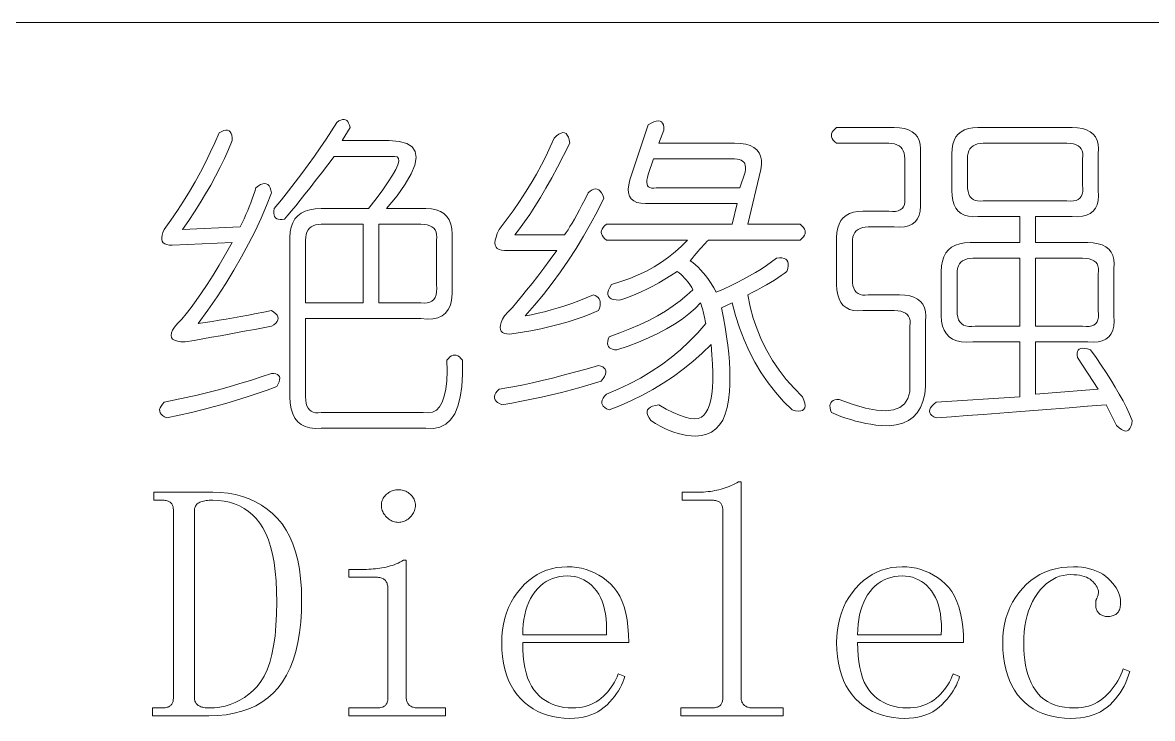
# Model space of a CAD drawing. Extents: x 1 to 297, y 1 to 210.
# Drawn here: x 175.3 to 182.7, y 46.56 to 51.12 of the extents above; entities that cross this region are included whole.
import ezdxf

# ---------------------------------------------------------------- set-up
doc = ezdxf.new("R2010")
doc.units = 0

msp = doc.modelspace()

# ---------------------------------------------------------------- linework, layer by layer
at = {"color": 7, "lineweight": 13}
msp.add_line((1.3055, 51.1191), (219.3213, 51.1191), dxfattribs=at)
for points in [[(177.3939, 50.3449), (177.7025, 50.3449), (177.7671, 50.3404), (177.817, 50.327), (177.8522, 50.3047), (177.8726, 50.2735), (177.8782, 50.2334), (177.8691, 50.1844), (177.8453, 50.1265), (177.8067, 50.0596), (177.7534, 49.9838), (177.6854, 49.8991), (177.9425, 49.8991), (177.9782, 49.8971), (178.0097, 49.8909), (178.0371, 49.8806), (178.0604, 49.8662), (178.0797, 49.8477), (178.0947, 49.8251), (178.1057, 49.7983), (178.1126, 49.7675), (178.1153, 49.7325), (178.1139, 49.6934), (178.1139, 49.3849), (178.115, 49.3396), (178.1112, 49.2998), (178.1026, 49.2655), (178.0892, 49.2367), (178.0711, 49.2134), (178.0481, 49.1956), (178.0203, 49.1833), (177.9878, 49.1764), (177.9504, 49.175), (177.9082, 49.1791), (177.1539, 49.1791), (177.1539, 48.6649), (177.155, 48.6422), (177.1581, 48.6223), (177.1632, 48.6052), (177.1704, 48.5908), (177.1796, 48.5791), (177.191, 48.5702), (177.2043, 48.5641), (177.2198, 48.5606), (177.2372, 48.5599), (177.2568, 48.562), (177.9254, 48.562), (177.9578, 48.5593), (177.9864, 48.5647), (178.0112, 48.5785), (178.0323, 48.6004), (178.0496, 48.6306), (178.0632, 48.669), (178.073, 48.7156), (178.079, 48.7705), (178.0812, 48.8335), (178.0797, 48.9049), (178.0899, 48.9172), (178.1002, 48.9268), (178.1105, 48.9337), (178.1208, 48.9378), (178.1311, 48.9391), (178.1414, 48.9378), (178.1516, 48.9337), (178.1619, 48.9268), (178.1722, 48.9172), (178.1825, 48.9049), (178.1832, 48.814), (178.1784, 48.7334), (178.1681, 48.6631), (178.1523, 48.6031), (178.1311, 48.5534), (178.1043, 48.514), (178.0721, 48.4849), (178.0344, 48.466), (177.9912, 48.4574), (177.9425, 48.4591), (177.2568, 48.4591), (177.2177, 48.4581), (177.1827, 48.4619), (177.1519, 48.4705), (177.1251, 48.4838), (177.1025, 48.502), (177.084, 48.525), (177.0696, 48.5527), (177.0593, 48.5853), (177.0531, 48.6227), (177.0511, 48.6649), (177.0511, 49.7106), (177.0531, 49.7464), (177.0593, 49.7785), (177.0696, 49.8067), (177.084, 49.8313), (177.1025, 49.852), (177.1251, 49.869), (177.1519, 49.8822), (177.1827, 49.8916), (177.2177, 49.8973), (177.2568, 49.8991), (177.5654, 49.8991), (177.6164, 49.9643), (177.66, 50.0226), (177.696, 50.074), (177.7244, 50.1186), (177.7454, 50.1563), (177.7587, 50.1871), (177.7646, 50.2111), (177.7628, 50.2283), (177.7536, 50.2386), (177.7368, 50.242), (177.3425, 50.242), (177.2991, 50.1854), (177.2582, 50.1323), (177.2196, 50.0826), (177.1834, 50.0363), (177.1496, 49.9934), (177.1183, 49.954), (177.0893, 49.918), (177.0627, 49.8854), (177.0386, 49.8563), (177.0168, 49.8306), (177.0007, 49.8282), (176.9866, 49.8278), (176.9746, 49.8295), (176.9647, 49.8333), (176.9568, 49.8391), (176.951, 49.847), (176.9472, 49.857), (176.9455, 49.869), (176.9458, 49.883), (176.9482, 49.8991), (176.9955, 49.9573), (177.0415, 50.015), (177.086, 50.0725), (177.1292, 50.1295), (177.1711, 50.1863), (177.2115, 50.2427), (177.2506, 50.2987), (177.2883, 50.3545), (177.3247, 50.4098), (177.3596, 50.4649), (177.3728, 50.4738), (177.385, 50.4799), (177.3962, 50.4834), (177.4063, 50.4841), (177.4154, 50.482), (177.4234, 50.4772), (177.4305, 50.4697), (177.4364, 50.4594), (177.4414, 50.4463), (177.4454, 50.4306)], [(180.0511, 49.3334), (180.067, 49.2558), (180.0874, 49.1805), (180.1123, 49.1077), (180.1416, 49.0372), (180.1754, 48.9691), (180.2136, 48.9035), (180.2563, 48.8402), (180.3034, 48.7794), (180.355, 48.7209), (180.4111, 48.6649), (180.4196, 48.6424), (180.4248, 48.623), (180.4265, 48.6067), (180.4248, 48.5935), (180.4196, 48.5834), (180.4111, 48.5764), (180.3991, 48.5725), (180.3836, 48.5716), (180.3648, 48.5738), (180.3425, 48.5791), (180.2861, 48.6355), (180.2335, 48.695), (180.1846, 48.7576), (180.1395, 48.8233), (180.0982, 48.892), (180.0607, 48.9638), (180.0269, 49.0387), (179.9969, 49.1167), (179.9707, 49.1978), (179.9482, 49.282), (179.8796, 49.2477), (179.8925, 49.1836), (179.9036, 49.1215), (179.9131, 49.0615), (179.9208, 49.0036), (179.9268, 48.9477), (179.9311, 48.8939), (179.9336, 48.8421), (179.9345, 48.7924), (179.9336, 48.7447), (179.9311, 48.6991), (179.9258, 48.6438), (179.9167, 48.5942), (179.9038, 48.5505), (179.8872, 48.5126), (179.8668, 48.4806), (179.8426, 48.4543), (179.8147, 48.4339), (179.783, 48.4194), (179.7475, 48.4106), (179.7082, 48.4077), (179.6806, 48.4087), (179.6527, 48.4118), (179.6244, 48.417), (179.5958, 48.4242), (179.5668, 48.4334), (179.5375, 48.4447), (179.5078, 48.4581), (179.4778, 48.4735), (179.4475, 48.491), (179.4168, 48.5106), (179.405, 48.527), (179.3969, 48.5421), (179.3926, 48.5558), (179.3921, 48.5682), (179.3954, 48.5791), (179.4024, 48.5887), (179.4132, 48.597), (179.4278, 48.6038), (179.4461, 48.6093), (179.4682, 48.6134), (179.5176, 48.5851), (179.5629, 48.562), (179.604, 48.544), (179.641, 48.5311), (179.6739, 48.5234), (179.7027, 48.5209), (179.7274, 48.5234), (179.748, 48.5311), (179.7645, 48.544), (179.7768, 48.562), (179.7895, 48.585), (179.8001, 48.6127), (179.8087, 48.6453), (179.8152, 48.6827), (179.8196, 48.7249), (179.822, 48.7718), (179.8224, 48.8236), (179.8207, 48.8802), (179.8169, 48.9415), (179.8111, 49.0077), (179.7519, 48.951), (179.6911, 48.8973), (179.6285, 48.8467), (179.5642, 48.7993), (179.4982, 48.7549), (179.4305, 48.7135), (179.3611, 48.6753), (179.2899, 48.6402), (179.2171, 48.6081), (179.1425, 48.5791), (179.1269, 48.5863), (179.1144, 48.5942), (179.105, 48.6028), (179.0986, 48.6121), (179.0954, 48.622), (179.0952, 48.6326), (179.0981, 48.6439), (179.1041, 48.6559), (179.1132, 48.6686), (179.1254, 48.682), (179.2029, 48.7144), (179.2776, 48.7499), (179.3496, 48.7885), (179.4188, 48.8301), (179.4854, 48.8749), (179.5491, 48.9227), (179.6102, 48.9736), (179.6684, 49.0276), (179.724, 49.0847), (179.7768, 49.1449), (179.7734, 49.1617), (179.7699, 49.1778), (179.7665, 49.1932), (179.7631, 49.2079), (179.7596, 49.222), (179.7562, 49.2354), (179.7528, 49.2481), (179.7494, 49.2601), (179.7459, 49.2714), (179.7425, 49.282), (179.7062, 49.245), (179.6657, 49.2093), (179.6211, 49.175), (179.5724, 49.1421), (179.5196, 49.1106), (179.4627, 49.0804), (179.4017, 49.0516), (179.3366, 49.0242), (179.2673, 48.9981), (179.1939, 48.9734), (179.178, 48.9743), (179.1644, 48.9769), (179.1533, 48.9811), (179.1446, 48.9871), (179.1382, 48.9949), (179.1343, 49.0043), (179.1327, 49.0154), (179.1336, 49.0283), (179.1368, 49.0429), (179.1425, 49.0591), (179.2128, 49.0838), (179.2796, 49.1099), (179.3431, 49.1373), (179.4031, 49.1661), (179.4596, 49.1963), (179.5128, 49.2278), (179.5625, 49.2607), (179.6088, 49.295), (179.6516, 49.3307), (179.6911, 49.3677), (179.6839, 49.3813), (179.676, 49.3945), (179.6674, 49.4073), (179.6582, 49.4198), (179.6482, 49.432), (179.6376, 49.4438), (179.6263, 49.4553), (179.6143, 49.4665), (179.6016, 49.4773), (179.5882, 49.4877), (179.5474, 49.4611), (179.5073, 49.4363), (179.4679, 49.4131), (179.4291, 49.3917), (179.3911, 49.372), (179.3537, 49.354), (179.317, 49.3377), (179.281, 49.3231), (179.2457, 49.3103), (179.2111, 49.2991), (179.189, 49.3002), (179.1706, 49.3033), (179.156, 49.3084), (179.1452, 49.3156), (179.1382, 49.3249), (179.135, 49.3362), (179.1355, 49.3495), (179.1398, 49.365), (179.1478, 49.3825), (179.1596, 49.402), (179.2202, 49.4203), (179.2783, 49.4411), (179.334, 49.4642), (179.3873, 49.4898), (179.4382, 49.5177), (179.4867, 49.5481), (179.5328, 49.5808), (179.5766, 49.6159), (179.6179, 49.6535), (179.6568, 49.6934), (179.1254, 49.6934), (179.113, 49.7037), (179.1034, 49.714), (179.0966, 49.7243), (179.0924, 49.7346), (179.0911, 49.7449), (179.0924, 49.7551), (179.0966, 49.7654), (179.1034, 49.7757), (179.113, 49.786), (179.1254, 49.7963), (179.9482, 49.7963), (179.9825, 49.9334), (179.4168, 49.9334), (179.3815, 49.9319), (179.351, 49.9341), (179.3252, 49.9401), (179.3043, 49.9499), (179.2882, 49.9634), (179.2769, 49.9807), (179.2704, 50.0018), (179.2687, 50.0267), (179.2718, 50.0553), (179.2796, 50.0877), (179.3996, 50.4477), (179.4192, 50.4597), (179.4367, 50.4683), (179.4521, 50.4734), (179.4655, 50.4751), (179.4768, 50.4734), (179.486, 50.4683), (179.4932, 50.4597), (179.4984, 50.4477), (179.5015, 50.4323), (179.5025, 50.4134), (179.4682, 50.3277), (179.9654, 50.3277), (180.0041, 50.326), (180.038, 50.3209), (180.0672, 50.3123), (180.0915, 50.3003), (180.1111, 50.2849), (180.1258, 50.266), (180.1358, 50.2437), (180.1409, 50.218), (180.1413, 50.1889), (180.1368, 50.1563), (180.0511, 49.7963), (180.3939, 49.7963), (180.4063, 49.786), (180.4159, 49.7757), (180.4227, 49.7654), (180.4268, 49.7551), (180.4282, 49.7449), (180.4268, 49.7346), (180.4227, 49.7243), (180.4159, 49.714), (180.4063, 49.7037), (180.3939, 49.6934), (179.7939, 49.6934), (179.7835, 49.6828), (179.7727, 49.6715), (179.7615, 49.6595), (179.75, 49.6468), (179.7382, 49.6334), (179.726, 49.6194), (179.7135, 49.6046), (179.7007, 49.5892), (179.6875, 49.5731), (179.6739, 49.5563), (179.6911, 49.545), (179.7082, 49.5316), (179.7254, 49.5162), (179.7425, 49.4987), (179.7596, 49.4791), (179.7768, 49.4575), (179.7939, 49.4339), (179.8111, 49.4082), (179.8282, 49.3804), (179.8454, 49.3506), (179.8925, 49.3713), (179.9379, 49.3924), (179.9816, 49.4138), (180.0237, 49.4356), (180.0639, 49.4577), (180.1025, 49.4802), (180.1394, 49.503), (180.1745, 49.5261), (180.2079, 49.5496), (180.2396, 49.5734), (180.2589, 49.5757), (180.2753, 49.5755), (180.289, 49.5729), (180.3, 49.5679), (180.3082, 49.5606), (180.3137, 49.5508), (180.3164, 49.5386), (180.3164, 49.5241), (180.3137, 49.5071), (180.3082, 49.4877), (180.2902, 49.4738), (180.2705, 49.4596), (180.2491, 49.445), (180.2259, 49.4301), (180.2011, 49.4149), (180.1745, 49.3993), (180.1462, 49.3833), (180.1162, 49.367), (180.0845, 49.3504)], [(180.6339, 50.4306), (181.0111, 50.4306), (181.0467, 50.4289), (181.0783, 50.4237), (181.1057, 50.4151), (181.129, 50.4031), (181.1482, 50.3877), (181.1633, 50.3689), (181.1743, 50.3466), (181.1811, 50.3209), (181.1839, 50.2917), (181.1825, 50.2591), (181.1825, 49.9506), (181.1839, 49.9149), (181.1811, 49.8834), (181.1743, 49.8559), (181.1633, 49.8326), (181.1482, 49.8134), (181.129, 49.7983), (181.1057, 49.7874), (181.0783, 49.7805), (181.0467, 49.7778), (181.0111, 49.7791), (180.8396, 49.7791), (180.8201, 49.7781), (180.8026, 49.775), (180.7872, 49.7699), (180.7738, 49.7627), (180.7625, 49.7534), (180.7533, 49.7421), (180.746, 49.7287), (180.7409, 49.7133), (180.7378, 49.6958), (180.7368, 49.6763), (180.7368, 49.4363), (180.7378, 49.4137), (180.7409, 49.3938), (180.746, 49.3766), (180.7533, 49.3622), (180.7625, 49.3506), (180.7738, 49.3417), (180.7872, 49.3355), (180.8026, 49.3321), (180.8201, 49.3314), (180.8396, 49.3334), (181.0454, 49.3334), (181.081, 49.3317), (181.1126, 49.3266), (181.14, 49.318), (181.1633, 49.306), (181.1825, 49.2906), (181.1976, 49.2717), (181.2086, 49.2494), (181.2154, 49.2237), (181.2182, 49.1946), (181.2168, 49.162), (181.2168, 48.7334), (181.2108, 48.6815), (181.1996, 48.6354), (181.1834, 48.5951), (181.1619, 48.5606), (181.1354, 48.532), (181.1036, 48.5092), (181.0668, 48.4922), (181.0248, 48.4811), (180.9776, 48.4758), (180.9254, 48.4763), (180.8913, 48.4802), (180.8575, 48.4852), (180.8241, 48.4912), (180.791, 48.4982), (180.7582, 48.5063), (180.7258, 48.5154), (180.6938, 48.5255), (180.662, 48.5366), (180.6307, 48.5488), (180.5996, 48.562), (180.594, 48.5783), (180.5907, 48.5929), (180.5899, 48.6057), (180.5914, 48.6169), (180.5954, 48.6263), (180.6017, 48.634), (180.6104, 48.64), (180.6216, 48.6443), (180.6351, 48.6469), (180.6511, 48.6477), (180.7421, 48.6148), (180.8232, 48.5915), (180.8943, 48.5778), (180.9555, 48.5737), (181.0068, 48.5791), (181.0481, 48.5942), (181.0795, 48.6189), (181.1009, 48.6532), (181.1124, 48.6971), (181.1139, 48.7506), (181.1139, 49.1277), (181.116, 49.1473), (181.1153, 49.1647), (181.1119, 49.1802), (181.1057, 49.1935), (181.0968, 49.2049), (181.0851, 49.2141), (181.0707, 49.2213), (181.0536, 49.2265), (181.0337, 49.2295), (181.0111, 49.2306), (180.8054, 49.2306), (180.7728, 49.2292), (180.7436, 49.2319), (180.7179, 49.2388), (180.6956, 49.2498), (180.6768, 49.2649), (180.6614, 49.2841), (180.6494, 49.3074), (180.6408, 49.3348), (180.6357, 49.3663), (180.6339, 49.402), (180.6339, 49.7106), (180.6357, 49.7431), (180.6408, 49.7723), (180.6494, 49.798), (180.6614, 49.8203), (180.6768, 49.8391), (180.6956, 49.8546), (180.7179, 49.8666), (180.7436, 49.8751), (180.7728, 49.8803), (180.8054, 49.882), (180.9768, 49.882), (180.9994, 49.8799), (181.0193, 49.8806), (181.0364, 49.8841), (181.0508, 49.8902), (181.0625, 49.8991), (181.0714, 49.9108), (181.0776, 49.9252), (181.081, 49.9423), (181.0817, 49.9622), (181.0797, 49.9849), (181.0797, 50.2249), (181.0786, 50.2444), (181.0755, 50.2619), (181.0704, 50.2773), (181.0632, 50.2907), (181.0539, 50.302), (181.0426, 50.3113), (181.0292, 50.3185), (181.0138, 50.3236), (180.9963, 50.3267), (180.9768, 50.3277), (180.6339, 50.3277), (180.6216, 50.338), (180.612, 50.3483), (180.6051, 50.3586), (180.601, 50.3689), (180.5996, 50.3791), (180.601, 50.3894), (180.6051, 50.3997), (180.612, 50.41), (180.6216, 50.4203)], [(181.5596, 50.4306), (182.1768, 50.4306), (182.2124, 50.4289), (182.244, 50.4237), (182.2714, 50.4151), (182.2947, 50.4031), (182.3139, 50.3877), (182.329, 50.3689), (182.34, 50.3466), (182.3468, 50.3209), (182.3496, 50.2917), (182.3482, 50.2591), (182.3482, 50.0191), (182.3496, 49.9835), (182.3468, 49.9519), (182.34, 49.9245), (182.329, 49.9012), (182.3139, 49.882), (182.2947, 49.8669), (182.2714, 49.8559), (182.244, 49.8491), (182.2124, 49.8463), (182.1768, 49.8477), (181.9368, 49.8477), (181.9368, 49.6763), (182.2796, 49.6763), (182.3153, 49.6746), (182.3468, 49.6694), (182.3743, 49.6609), (182.3976, 49.6489), (182.4168, 49.6334), (182.4319, 49.6146), (182.4428, 49.5923), (182.4497, 49.5666), (182.4524, 49.5374), (182.4511, 49.5049), (182.4511, 49.1963), (182.4524, 49.1606), (182.4497, 49.1291), (182.4428, 49.1017), (182.4319, 49.0783), (182.4168, 49.0591), (182.3976, 49.0441), (182.3743, 49.0331), (182.3468, 49.0262), (182.3153, 49.0235), (182.2796, 49.0249), (181.9368, 49.0249), (181.9368, 48.682), (182.3482, 48.7163), (182.2111, 48.922), (182.2088, 48.9379), (182.209, 48.9515), (182.2116, 48.9626), (182.2166, 48.9714), (182.2239, 48.9777), (182.2337, 48.9817), (182.2459, 48.9832), (182.2604, 48.9823), (182.2774, 48.9791), (182.2968, 48.9734), (182.3335, 48.9225), (182.3681, 48.8726), (182.4007, 48.8238), (182.4312, 48.7759), (182.4596, 48.7291), (182.486, 48.6834), (182.5104, 48.6386), (182.5327, 48.5949), (182.5529, 48.5522), (182.5711, 48.5106), (182.567, 48.4886), (182.5615, 48.4708), (182.5546, 48.4571), (182.5464, 48.4475), (182.5368, 48.442), (182.5258, 48.4406), (182.5135, 48.4434), (182.4998, 48.4502), (182.4847, 48.4612), (182.4682, 48.4763), (182.3996, 48.6134), (182.2774, 48.6033), (182.1576, 48.5935), (182.0402, 48.5841), (181.9251, 48.575), (181.8125, 48.5663), (181.7023, 48.5579), (181.5944, 48.5498), (181.489, 48.5421), (181.386, 48.5347), (181.2854, 48.5277), (181.2699, 48.5349), (181.2579, 48.5428), (181.2494, 48.5514), (181.2442, 48.5606), (181.2425, 48.5706), (181.2442, 48.5812), (181.2494, 48.5925), (181.2579, 48.6045), (181.2699, 48.6172), (181.2854, 48.6306), (181.8339, 48.6649), (181.8339, 49.0249), (181.5254, 49.0249), (181.4863, 49.0235), (181.4513, 49.0262), (181.4204, 49.0331), (181.3937, 49.0441), (181.3711, 49.0591), (181.3526, 49.0783), (181.3382, 49.1017), (181.3279, 49.1291), (181.3217, 49.1606), (181.3196, 49.1963), (181.3196, 49.4877), (181.3215, 49.5235), (181.3272, 49.5556), (181.3366, 49.5839), (181.3498, 49.6084), (181.3668, 49.6291), (181.3875, 49.6461), (181.412, 49.6593), (181.4403, 49.6687), (181.4724, 49.6744), (181.5082, 49.6763), (181.8339, 49.6763), (181.8339, 49.8477), (181.5596, 49.8477), (181.5271, 49.8463), (181.4979, 49.8491), (181.4722, 49.8559), (181.4499, 49.8669), (181.4311, 49.882), (181.4156, 49.9012), (181.4036, 49.9245), (181.3951, 49.9519), (181.3899, 49.9835), (181.3882, 50.0191), (181.3882, 50.2591), (181.3899, 50.2917), (181.3951, 50.3209), (181.4036, 50.3466), (181.4156, 50.3689), (181.4311, 50.3877), (181.4499, 50.4031), (181.4722, 50.4151), (181.4979, 50.4237), (181.5271, 50.4289)], [(176.5882, 50.3963), (176.6045, 50.405), (176.6191, 50.4107), (176.6319, 50.4133), (176.6431, 50.4127), (176.6525, 50.4091), (176.6602, 50.4025), (176.6662, 50.3927), (176.6705, 50.3798), (176.6731, 50.3639), (176.6739, 50.3449), (176.6491, 50.2866), (176.6225, 50.2283), (176.5942, 50.17), (176.5642, 50.1117), (176.5325, 50.0534), (176.4991, 49.9951), (176.4639, 49.9369), (176.4271, 49.8786), (176.3885, 49.8203), (176.3482, 49.762), (176.7254, 49.7791), (176.7387, 49.8064), (176.7514, 49.8333), (176.7634, 49.8599), (176.7747, 49.8861), (176.7854, 49.912), (176.7953, 49.9375), (176.8046, 49.9627), (176.8131, 49.9876), (176.821, 50.0121), (176.8282, 50.0363), (176.8447, 50.0483), (176.8598, 50.0569), (176.8735, 50.062), (176.8858, 50.0637), (176.8968, 50.062), (176.9064, 50.0569), (176.9146, 50.0483), (176.9215, 50.0363), (176.927, 50.0209), (176.9311, 50.002), (176.8985, 49.9194), (176.8625, 49.8361), (176.8231, 49.7521), (176.7802, 49.6674), (176.7339, 49.582), (176.6842, 49.4959), (176.6311, 49.4092), (176.5745, 49.3218), (176.5145, 49.2337), (176.4511, 49.1449), (176.496, 49.1519), (176.5416, 49.1593), (176.5879, 49.167), (176.6348, 49.175), (176.6825, 49.1834), (176.7309, 49.1922), (176.7799, 49.2013), (176.8296, 49.2107), (176.88, 49.2205), (176.9311, 49.2306), (176.9465, 49.2203), (176.9585, 49.21), (176.9671, 49.1997), (176.9722, 49.1894), (176.9739, 49.1791), (176.9722, 49.1689), (176.9671, 49.1586), (176.9585, 49.1483), (176.9465, 49.138), (176.9311, 49.1277), (176.876, 49.1174), (176.8207, 49.1071), (176.765, 49.0969), (176.7089, 49.0866), (176.6525, 49.0763), (176.5958, 49.066), (176.5387, 49.0557), (176.4812, 49.0454), (176.4235, 49.0351), (176.3654, 49.0249), (176.3371, 49.0261), (176.3139, 49.0297), (176.2959, 49.0357), (176.2831, 49.0441), (176.2754, 49.0549), (176.2728, 49.0681), (176.2754, 49.0837), (176.2831, 49.1017), (176.2959, 49.1221), (176.3139, 49.1449), (176.3422, 49.1749), (176.3722, 49.21), (176.4039, 49.2503), (176.4374, 49.2957), (176.4725, 49.3463), (176.5094, 49.402), (176.5479, 49.4629), (176.5882, 49.5289), (176.6302, 49.6), (176.6739, 49.6763), (176.2796, 49.6591), (176.2606, 49.6602), (176.2447, 49.6633), (176.2318, 49.6684), (176.222, 49.6756), (176.2154, 49.6849), (176.2118, 49.6962), (176.2112, 49.7095), (176.2138, 49.725), (176.2195, 49.7425), (176.2282, 49.762), (176.2719, 49.8239), (176.3139, 49.8861), (176.3542, 49.9487), (176.3928, 50.0116), (176.4296, 50.0749), (176.4648, 50.1385), (176.4982, 50.2024), (176.5299, 50.2667), (176.5599, 50.3313)], [(178.7825, 50.362), (178.799, 50.3771), (178.814, 50.3881), (178.8278, 50.3949), (178.8401, 50.3977), (178.8511, 50.3963), (178.8607, 50.3908), (178.8689, 50.3812), (178.8758, 50.3675), (178.8812, 50.3497), (178.8854, 50.3277), (178.8447, 50.2477), (178.8051, 50.1721), (178.7666, 50.1009), (178.729, 50.0342), (178.6925, 49.972), (178.657, 49.9142), (178.6226, 49.8609), (178.5891, 49.8121), (178.5567, 49.7677), (178.5254, 49.7277), (178.8511, 49.7277), (178.8619, 49.7428), (178.8737, 49.7606), (178.8866, 49.7812), (178.9004, 49.8045), (178.9154, 49.8306), (178.9313, 49.8594), (178.9483, 49.8909), (178.9663, 49.9252), (178.9853, 49.9622), (179.0054, 50.002), (179.0187, 50.014), (179.0314, 50.0226), (179.0434, 50.0277), (179.0547, 50.0294), (179.0654, 50.0277), (179.0753, 50.0226), (179.0846, 50.014), (179.0931, 50.002), (179.101, 49.9866), (179.1082, 49.9677), (179.066, 49.8829), (179.0218, 49.7997), (178.9755, 49.7183), (178.9272, 49.6386), (178.8768, 49.5606), (178.8243, 49.4843), (178.7698, 49.4097), (178.7132, 49.3369), (178.6546, 49.2657), (178.5939, 49.1963), (178.6354, 49.2038), (178.6776, 49.2127), (178.7204, 49.223), (178.764, 49.2347), (178.8082, 49.2477), (178.8531, 49.2621), (178.8987, 49.2779), (178.945, 49.295), (178.992, 49.3135), (179.0396, 49.3334), (179.0523, 49.3293), (179.063, 49.3238), (179.0715, 49.317), (179.078, 49.3087), (179.0825, 49.2991), (179.0849, 49.2882), (179.0853, 49.2758), (179.0835, 49.2621), (179.0798, 49.247), (179.0739, 49.2306), (179.028, 49.2105), (178.9793, 49.1915), (178.9279, 49.1735), (178.8737, 49.1565), (178.8168, 49.1406), (178.7571, 49.1257), (178.6947, 49.1118), (178.6296, 49.0989), (178.5617, 49.0871), (178.4911, 49.0763), (178.4722, 49.0775), (178.4568, 49.0811), (178.4448, 49.0871), (178.4362, 49.0955), (178.4311, 49.1063), (178.4294, 49.1195), (178.4311, 49.1351), (178.4362, 49.1531), (178.4448, 49.1735), (178.4568, 49.1963), (178.4818, 49.2222), (178.5089, 49.2518), (178.538, 49.2853), (178.5692, 49.3225), (178.6025, 49.3634), (178.6378, 49.4082), (178.6752, 49.4567), (178.7146, 49.509), (178.7561, 49.565), (178.7996, 49.6249), (178.4568, 49.6249), (178.4379, 49.6262), (178.4225, 49.6303), (178.4105, 49.6372), (178.4019, 49.6468), (178.3968, 49.6591), (178.3951, 49.6742), (178.3968, 49.6921), (178.4019, 49.7126), (178.4105, 49.7359), (178.4225, 49.762), (178.4693, 49.8235), (178.5137, 49.8847), (178.5557, 49.9456), (178.5953, 50.0061), (178.6325, 50.0663), (178.6673, 50.1261), (178.6997, 50.1856), (178.7297, 50.2447), (178.7573, 50.3035)], [(182.1425, 50.3277), (181.5939, 50.3277), (181.5744, 50.3267), (181.5569, 50.3236), (181.5415, 50.3185), (181.5281, 50.3113), (181.5168, 50.302), (181.5075, 50.2907), (181.5003, 50.2773), (181.4952, 50.2619), (181.4921, 50.2444), (181.4911, 50.2249), (181.4911, 50.0534), (181.4921, 50.0308), (181.4952, 50.0109), (181.5003, 49.9938), (181.5075, 49.9794), (181.5168, 49.9677), (181.5281, 49.9588), (181.5415, 49.9526), (181.5569, 49.9492), (181.5744, 49.9485), (181.5939, 49.9506), (182.1425, 49.9506), (182.1651, 49.9485), (182.185, 49.9492), (182.2022, 49.9526), (182.2166, 49.9588), (182.2282, 49.9677), (182.2371, 49.9794), (182.2433, 49.9938), (182.2467, 50.0109), (182.2474, 50.0308), (182.2454, 50.0534), (182.2454, 50.2249), (182.2474, 50.2444), (182.2467, 50.2619), (182.2433, 50.2773), (182.2371, 50.2907), (182.2282, 50.302), (182.2166, 50.3113), (182.2022, 50.3185), (182.185, 50.3236), (182.1651, 50.3267)], [(179.9654, 50.2249), (179.4339, 50.2249), (179.3996, 50.122), (179.394, 50.1026), (179.3907, 50.0857), (179.3899, 50.0711), (179.3914, 50.0589), (179.3954, 50.0491), (179.4017, 50.0418), (179.4104, 50.0368), (179.4216, 50.0342), (179.4351, 50.0341), (179.4511, 50.0363), (179.9996, 50.0363), (180.0339, 50.1391), (180.0363, 50.1554), (180.0367, 50.17), (180.035, 50.1829), (180.0312, 50.194), (180.0254, 50.2034), (180.0175, 50.2111), (180.0075, 50.2171), (179.9955, 50.2214), (179.9815, 50.224)], [(177.5311, 49.7963), (177.2568, 49.7963), (177.2372, 49.7953), (177.2198, 49.7922), (177.2043, 49.787), (177.191, 49.7798), (177.1796, 49.7706), (177.1704, 49.7593), (177.1632, 49.7459), (177.1581, 49.7305), (177.155, 49.713), (177.1539, 49.6934), (177.1539, 49.282), (177.5311, 49.282)], [(177.9082, 49.7963), (177.6339, 49.7963), (177.6339, 49.282), (177.9082, 49.282), (177.9308, 49.2801), (177.9507, 49.2813), (177.9679, 49.2856), (177.9823, 49.293), (177.9939, 49.3034), (178.0028, 49.317), (178.009, 49.3336), (178.0125, 49.3533), (178.0131, 49.3761), (178.0111, 49.402), (178.0111, 49.6934), (178.0131, 49.713), (178.0125, 49.7305), (178.009, 49.7459), (178.0028, 49.7593), (177.9939, 49.7706), (177.9823, 49.7798), (177.9679, 49.787), (177.9507, 49.7922), (177.9308, 49.7953)], [(181.8339, 49.5734), (181.5254, 49.5734), (181.5058, 49.5724), (181.4883, 49.5693), (181.4729, 49.5642), (181.4595, 49.557), (181.4482, 49.5477), (181.439, 49.5364), (181.4318, 49.523), (181.4266, 49.5076), (181.4235, 49.4901), (181.4225, 49.4706), (181.4225, 49.2306), (181.4237, 49.2079), (181.4273, 49.1881), (181.4333, 49.1709), (181.4417, 49.1565), (181.4525, 49.1449), (181.4657, 49.1359), (181.4813, 49.1298), (181.4993, 49.1263), (181.5197, 49.1257), (181.5425, 49.1277), (181.8339, 49.1277)], [(182.2454, 49.5734), (181.9368, 49.5734), (181.9368, 49.1277), (182.2454, 49.1277), (182.268, 49.1257), (182.2879, 49.1263), (182.305, 49.1298), (182.3194, 49.1359), (182.3311, 49.1449), (182.34, 49.1565), (182.3462, 49.1709), (182.3496, 49.1881), (182.3503, 49.2079), (182.3482, 49.2306), (182.3482, 49.4706), (182.3503, 49.4901), (182.3496, 49.5076), (182.3462, 49.523), (182.34, 49.5364), (182.3311, 49.5477), (182.3194, 49.557), (182.305, 49.5642), (182.2879, 49.5693), (182.268, 49.5724)], [(179.0739, 48.8706), (179.0895, 48.8665), (179.1021, 48.861), (179.1115, 48.8541), (179.1178, 48.8459), (179.1211, 48.8363), (179.1212, 48.8253), (179.1183, 48.813), (179.1123, 48.7993), (179.1032, 48.7842), (179.0911, 48.7677), (179.0259, 48.7477), (178.9608, 48.7286), (178.8956, 48.7106), (178.8305, 48.6937), (178.7654, 48.6777), (178.7002, 48.6628), (178.6351, 48.6489), (178.5699, 48.6361), (178.5048, 48.6242), (178.4396, 48.6134), (178.424, 48.6206), (178.4115, 48.6285), (178.4021, 48.6371), (178.3958, 48.6463), (178.3925, 48.6563), (178.3923, 48.6669), (178.3952, 48.6782), (178.4012, 48.6902), (178.4103, 48.7029), (178.4225, 48.7163), (178.4722, 48.724), (178.5254, 48.7334), (178.5819, 48.7446), (178.6419, 48.7574), (178.7054, 48.772), (178.7722, 48.7883), (178.8425, 48.8063), (178.9162, 48.826), (178.9934, 48.8474)], [(176.9311, 48.8191), (176.9468, 48.8183), (176.9599, 48.8157), (176.9702, 48.8114), (176.9777, 48.8054), (176.9825, 48.7977), (176.9846, 48.7883), (176.9839, 48.7771), (176.9804, 48.7643), (176.9743, 48.7497), (176.9654, 48.7334), (176.9026, 48.7098), (176.8378, 48.6868), (176.771, 48.6645), (176.702, 48.6429), (176.6311, 48.622), (176.558, 48.6018), (176.483, 48.5822), (176.4058, 48.5634), (176.3266, 48.5452), (176.2454, 48.5277), (176.2298, 48.5349), (176.2172, 48.5428), (176.2078, 48.5514), (176.2015, 48.5606), (176.1982, 48.5706), (176.198, 48.5812), (176.201, 48.5925), (176.207, 48.6045), (176.216, 48.6172), (176.2282, 48.6306), (176.3, 48.6448), (176.3715, 48.6601), (176.4427, 48.6763), (176.5135, 48.6937), (176.5839, 48.712), (176.654, 48.7314), (176.7238, 48.7518), (176.7932, 48.7732), (176.8623, 48.7957)], [(177.7625, 48.0563), (177.771, 48.056), (177.7793, 48.0551), (177.7874, 48.0536), (177.7954, 48.0515), (177.8032, 48.0488), (177.8108, 48.0455), (177.8183, 48.0416), (177.8256, 48.0371), (177.8327, 48.032), (177.8396, 48.0263), (177.8462, 48.0202), (177.852, 48.0138), (177.8571, 48.0071), (177.8616, 48.0002), (177.8654, 47.9931), (177.8684, 47.9857), (177.8708, 47.978), (177.8726, 47.9701), (177.8736, 47.9619), (177.8739, 47.9534), (177.8736, 47.9449), (177.8726, 47.9366), (177.8708, 47.9285), (177.8684, 47.9205), (177.8654, 47.9127), (177.8616, 47.9051), (177.8571, 47.8976), (177.852, 47.8903), (177.8462, 47.8832), (177.8396, 47.8763), (177.8327, 47.8698), (177.8256, 47.8639), (177.8183, 47.8588), (177.8108, 47.8543), (177.8032, 47.8506), (177.7954, 47.8475), (177.7874, 47.8451), (177.7793, 47.8434), (177.771, 47.8423), (177.7625, 47.842), (177.754, 47.8423), (177.7457, 47.8434), (177.7376, 47.8451), (177.7296, 47.8475), (177.7218, 47.8506), (177.7142, 47.8543), (177.7067, 47.8588), (177.6994, 47.8639), (177.6923, 47.8698), (177.6854, 47.8763), (177.6788, 47.8832), (177.673, 47.8903), (177.6679, 47.8976), (177.6634, 47.9051), (177.6596, 47.9127), (177.6566, 47.9205), (177.6542, 47.9285), (177.6525, 47.9366), (177.6514, 47.9449), (177.6511, 47.9534), (177.6514, 47.9619), (177.6525, 47.9701), (177.6542, 47.978), (177.6566, 47.9857), (177.6596, 47.9931), (177.6634, 48.0002), (177.6679, 48.0071), (177.673, 48.0138), (177.6788, 48.0202), (177.6854, 48.0263), (177.6923, 48.032), (177.6994, 48.0371), (177.7067, 48.0416), (177.7142, 48.0455), (177.7218, 48.0488), (177.7296, 48.0515), (177.7376, 48.0536), (177.7457, 48.0551), (177.754, 48.056)], [(179.7168, 48.0391), (179.7321, 48.0393), (179.7473, 48.0398), (179.7623, 48.0407), (179.7771, 48.0419), (179.7918, 48.0434), (179.8063, 48.0453), (179.8206, 48.0475), (179.8347, 48.0501), (179.8487, 48.053), (179.8625, 48.0563), (179.8761, 48.0599), (179.8896, 48.0638), (179.9029, 48.0681), (179.916, 48.0727), (179.9289, 48.0777), (179.9417, 48.083), (179.9543, 48.0887), (179.9667, 48.0947), (179.979, 48.101), (179.9911, 48.1077), (180.0082, 48.1077), (180.0082, 46.6934), (180.0084, 46.6867), (180.0091, 46.6804), (180.0101, 46.6744), (180.0116, 46.6687), (180.0136, 46.6634), (180.0159, 46.6585), (180.0187, 46.6538), (180.0219, 46.6495), (180.0256, 46.6456), (180.0296, 46.642), (180.0341, 46.6387), (180.0387, 46.6358), (180.0437, 46.6333), (180.0488, 46.631), (180.0543, 46.6291), (180.06, 46.6276), (180.0659, 46.6264), (180.0722, 46.6255), (180.0786, 46.625), (180.0854, 46.6249), (180.2825, 46.6249), (180.2825, 46.5734), (179.6139, 46.5734), (179.6139, 46.6249), (179.8111, 46.6249), (179.8194, 46.625), (179.8272, 46.6255), (179.8345, 46.6264), (179.8412, 46.6276), (179.8475, 46.6291), (179.8532, 46.631), (179.8585, 46.6333), (179.8632, 46.6358), (179.8674, 46.6387), (179.8711, 46.642), (179.8743, 46.6456), (179.8772, 46.6495), (179.8798, 46.6538), (179.882, 46.6585), (179.8839, 46.6634), (179.8855, 46.6687), (179.8867, 46.6744), (179.8875, 46.6804), (179.888, 46.6867), (179.8882, 46.6934), (179.8882, 47.9191), (179.888, 47.9258), (179.8875, 47.9322), (179.8867, 47.9382), (179.8855, 47.9438), (179.8839, 47.9491), (179.882, 47.9541), (179.8798, 47.9587), (179.8772, 47.963), (179.8743, 47.967), (179.8711, 47.9706), (179.8674, 47.9738), (179.8632, 47.9767), (179.8585, 47.9793), (179.8532, 47.9815), (179.8475, 47.9834), (179.8412, 47.985), (179.8345, 47.9862), (179.8272, 47.987), (179.8194, 47.9875), (179.8111, 47.9877), (179.6225, 47.9877), (179.6225, 48.0391)], [(176.2882, 47.9191), (176.288, 47.9258), (176.2875, 47.9322), (176.2867, 47.9382), (176.2855, 47.9438), (176.2839, 47.9491), (176.282, 47.9541), (176.2798, 47.9587), (176.2772, 47.963), (176.2743, 47.967), (176.2711, 47.9706), (176.2674, 47.9738), (176.2632, 47.9767), (176.2585, 47.9793), (176.2533, 47.9815), (176.2475, 47.9834), (176.2412, 47.985), (176.2345, 47.9862), (176.2272, 47.987), (176.2194, 47.9875), (176.2111, 47.9877), (176.1596, 47.9877), (176.1596, 48.0391), (176.5454, 48.0391), (176.5974, 48.0374), (176.6474, 48.0323), (176.6951, 48.0237), (176.7408, 48.0117), (176.7843, 47.9963), (176.8256, 47.9774), (176.8649, 47.9551), (176.9019, 47.9294), (176.9369, 47.9003), (176.9697, 47.8677), (176.9998, 47.8315), (177.0267, 47.7916), (177.0505, 47.7479), (177.0711, 47.7004), (177.0886, 47.6491), (177.1028, 47.5941), (177.1139, 47.5353), (177.1219, 47.4727), (177.1266, 47.4064), (177.1282, 47.3363), (177.1267, 47.2595), (177.122, 47.187), (177.1143, 47.1186), (177.1035, 47.0545), (177.0896, 46.9945), (177.0727, 46.9387), (177.0526, 46.8872), (177.0295, 46.8398), (177.0033, 46.7967), (176.9739, 46.7577), (176.9416, 46.7227), (176.9064, 46.6914), (176.8682, 46.6637), (176.8272, 46.6398), (176.7832, 46.6195), (176.7363, 46.6029), (176.6865, 46.59), (176.6338, 46.5808), (176.5782, 46.5753), (176.5196, 46.5734), (176.1511, 46.5734), (176.1511, 46.6249), (176.2111, 46.6249), (176.2194, 46.625), (176.2272, 46.6255), (176.2345, 46.6264), (176.2412, 46.6276), (176.2475, 46.6291), (176.2533, 46.631), (176.2585, 46.6333), (176.2632, 46.6358), (176.2674, 46.6387), (176.2711, 46.642), (176.2743, 46.6456), (176.2772, 46.6495), (176.2798, 46.6538), (176.282, 46.6585), (176.2839, 46.6634), (176.2855, 46.6687), (176.2867, 46.6744), (176.2875, 46.6804), (176.288, 46.6867), (176.2882, 46.6934)], [(176.9654, 47.3191), (176.9642, 47.3907), (176.9609, 47.4578), (176.9553, 47.5206), (176.9475, 47.579), (176.9375, 47.6331), (176.9252, 47.6827), (176.9108, 47.728), (176.894, 47.769), (176.8751, 47.8055), (176.8539, 47.8377), (176.8308, 47.8662), (176.8059, 47.8917), (176.7794, 47.9142), (176.7511, 47.9337), (176.7211, 47.9502), (176.6894, 47.9637), (176.6559, 47.9742), (176.6208, 47.9817), (176.5839, 47.9862), (176.5454, 47.9877), (176.5337, 47.9875), (176.5226, 47.987), (176.5121, 47.9862), (176.5022, 47.985), (176.4929, 47.9834), (176.4842, 47.9815), (176.4761, 47.9793), (176.4686, 47.9767), (176.4617, 47.9738), (176.4554, 47.9706), (176.4497, 47.967), (176.4446, 47.963), (176.4401, 47.9587), (176.4362, 47.9541), (176.4329, 47.9491), (176.4302, 47.9438), (176.4281, 47.9382), (176.4266, 47.9322), (176.4257, 47.9258), (176.4254, 47.9191), (176.4254, 46.6934), (176.4256, 46.6867), (176.4264, 46.6804), (176.4277, 46.6744), (176.4295, 46.6687), (176.4318, 46.6634), (176.4346, 46.6585), (176.438, 46.6538), (176.4418, 46.6495), (176.4462, 46.6456), (176.4511, 46.642), (176.4564, 46.6387), (176.4621, 46.6358), (176.468, 46.6333), (176.4744, 46.631), (176.4811, 46.6291), (176.4881, 46.6276), (176.4955, 46.6264), (176.5032, 46.6255), (176.5112, 46.625), (176.5196, 46.6249), (176.5568, 46.6263), (176.5927, 46.6305), (176.6274, 46.6376), (176.6609, 46.6475), (176.6932, 46.6602), (176.7243, 46.6758), (176.7542, 46.6942), (176.783, 46.7154), (176.8105, 46.7394), (176.8368, 46.7663), (176.8612, 46.7973), (176.8831, 46.8337), (176.9024, 46.8754), (176.9191, 46.9226), (176.9332, 46.9752), (176.9448, 47.0332), (176.9538, 47.0966), (176.9602, 47.1654), (176.9641, 47.2396)], [(177.6939, 47.4049), (177.6938, 47.4116), (177.6932, 47.4181), (177.6924, 47.4243), (177.6912, 47.4302), (177.6896, 47.4359), (177.6878, 47.4414), (177.6855, 47.4466), (177.683, 47.4515), (177.68, 47.4562), (177.6768, 47.4606), (177.6731, 47.4646), (177.6689, 47.4683), (177.6642, 47.4715), (177.659, 47.4743), (177.6532, 47.4766), (177.647, 47.4786), (177.6402, 47.4801), (177.6329, 47.4811), (177.6251, 47.4818), (177.6168, 47.482), (177.4368, 47.482), (177.4368, 47.5334), (177.5225, 47.5334), (177.5378, 47.5336), (177.553, 47.5339), (177.568, 47.5346), (177.5828, 47.5355), (177.5975, 47.5366), (177.612, 47.5381), (177.6263, 47.5397), (177.6404, 47.5417), (177.6544, 47.5438), (177.6682, 47.5463), (177.6818, 47.5491), (177.6953, 47.5523), (177.7086, 47.5559), (177.7217, 47.56), (177.7346, 47.5645), (177.7474, 47.5694), (177.76, 47.5748), (177.7724, 47.5806), (177.7847, 47.5868), (177.7968, 47.5934), (177.8139, 47.5934), (177.8139, 46.6934), (177.8141, 46.6867), (177.8148, 46.6804), (177.8159, 46.6744), (177.8174, 46.6687), (177.8193, 46.6634), (177.8216, 46.6585), (177.8244, 46.6538), (177.8276, 46.6495), (177.8313, 46.6456), (177.8354, 46.642), (177.8398, 46.6387), (177.8444, 46.6358), (177.8494, 46.6333), (177.8546, 46.631), (177.86, 46.6291), (177.8657, 46.6276), (177.8717, 46.6264), (177.8779, 46.6255), (177.8843, 46.625), (177.8911, 46.6249), (178.0711, 46.6249), (178.0711, 46.5734), (177.4368, 46.5734), (177.4368, 46.6249), (177.6168, 46.6249), (177.6251, 46.625), (177.6329, 46.6255), (177.6402, 46.6264), (177.647, 46.6276), (177.6532, 46.6291), (177.659, 46.631), (177.6642, 46.6333), (177.6689, 46.6358), (177.6731, 46.6387), (177.6768, 46.642), (177.68, 46.6456), (177.683, 46.6495), (177.6855, 46.6538), (177.6878, 46.6585), (177.6896, 46.6634), (177.6912, 46.6687), (177.6924, 46.6744), (177.6932, 46.6804), (177.6938, 46.6867), (177.6939, 46.6934)], [(178.5768, 47.0534), (178.5777, 47.0085), (178.5804, 46.9662), (178.5849, 46.9265), (178.5912, 46.8895), (178.5993, 46.8552), (178.6092, 46.8235), (178.6209, 46.7945), (178.6344, 46.7682), (178.6497, 46.7445), (178.6668, 46.7234), (178.6853, 46.7047), (178.705, 46.6879), (178.7258, 46.6732), (178.7477, 46.6603), (178.7707, 46.6495), (178.7948, 46.6406), (178.8201, 46.6337), (178.8465, 46.6288), (178.8739, 46.6258), (178.9025, 46.6249), (178.9244, 46.6255), (178.9457, 46.6274), (178.9663, 46.6306), (178.9862, 46.6351), (179.0054, 46.6409), (179.0239, 46.648), (179.0417, 46.6564), (179.0588, 46.666), (179.0753, 46.6769), (179.0911, 46.6891), (179.1061, 46.7023), (179.1202, 46.7161), (179.1335, 46.7304), (179.1459, 46.7454), (179.1575, 46.7609), (179.1682, 46.7771), (179.1781, 46.7938), (179.1871, 46.8112), (179.1952, 46.8292), (179.2025, 46.8477), (179.2454, 46.8306), (179.2396, 46.8118), (179.2325, 46.793), (179.2241, 46.7744), (179.2145, 46.7558), (179.2036, 46.7374), (179.1914, 46.719), (179.1779, 46.7007), (179.1631, 46.6825), (179.147, 46.6643), (179.1296, 46.6463), (179.111, 46.6292), (179.0911, 46.6139), (179.0699, 46.6004), (179.0474, 46.5887), (179.0236, 46.5788), (178.9985, 46.5707), (178.9721, 46.5644), (178.9445, 46.5599), (178.9156, 46.5572), (178.8854, 46.5563), (178.8467, 46.5576), (178.8094, 46.5614), (178.7736, 46.5679), (178.7393, 46.5769), (178.7064, 46.5884), (178.675, 46.6026), (178.6451, 46.6193), (178.6166, 46.6386), (178.5895, 46.6604), (178.5639, 46.6849), (178.5403, 46.7117), (178.5192, 46.7407), (178.5005, 46.772), (178.4844, 46.8055), (178.4707, 46.8413), (178.4595, 46.8793), (178.4508, 46.9195), (178.4446, 46.9619), (178.4409, 47.0065), (178.4396, 47.0534), (178.4409, 47.0956), (178.4446, 47.1362), (178.4508, 47.1754), (178.4595, 47.2132), (178.4707, 47.2495), (178.4844, 47.2843), (178.5005, 47.3177), (178.5192, 47.3497), (178.5403, 47.3801), (178.5639, 47.4091), (178.5893, 47.436), (178.6159, 47.4601), (178.6435, 47.4813), (178.6723, 47.4997), (178.7021, 47.5152), (178.7331, 47.5279), (178.7652, 47.5378), (178.7984, 47.5449), (178.8328, 47.5492), (178.8682, 47.5506), (178.9004, 47.5495), (178.9316, 47.5461), (178.9621, 47.5405), (178.9916, 47.5327), (179.0204, 47.5227), (179.0482, 47.5105), (179.0752, 47.496), (179.1014, 47.4793), (179.1266, 47.4603), (179.1511, 47.4391), (179.1739, 47.4152), (179.1943, 47.3881), (179.2123, 47.3576), (179.2279, 47.3239), (179.2411, 47.287), (179.2519, 47.2468), (179.2603, 47.2033), (179.2663, 47.1566), (179.2699, 47.1067), (179.2711, 47.0534)], [(180.7711, 47.0534), (180.772, 47.0085), (180.7747, 46.9662), (180.7792, 46.9265), (180.7855, 46.8895), (180.7936, 46.8552), (180.8035, 46.8235), (180.8152, 46.7945), (180.8287, 46.7682), (180.844, 46.7445), (180.8611, 46.7234), (180.8796, 46.7047), (180.8993, 46.6879), (180.9201, 46.6732), (180.942, 46.6603), (180.965, 46.6495), (180.9891, 46.6406), (181.0144, 46.6337), (181.0407, 46.6288), (181.0682, 46.6258), (181.0968, 46.6249), (181.1187, 46.6255), (181.14, 46.6274), (181.1606, 46.6306), (181.1805, 46.6351), (181.1996, 46.6409), (181.2182, 46.648), (181.236, 46.6564), (181.2531, 46.666), (181.2696, 46.6769), (181.2854, 46.6891), (181.3004, 46.7023), (181.3145, 46.7161), (181.3278, 46.7304), (181.3402, 46.7454), (181.3518, 46.7609), (181.3625, 46.7771), (181.3724, 46.7938), (181.3814, 46.8112), (181.3895, 46.8292), (181.3968, 46.8477), (181.4396, 46.8306), (181.4339, 46.8118), (181.4268, 46.793), (181.4184, 46.7744), (181.4088, 46.7558), (181.3979, 46.7374), (181.3857, 46.719), (181.3721, 46.7007), (181.3574, 46.6825), (181.3413, 46.6643), (181.3239, 46.6463), (181.3053, 46.6292), (181.2854, 46.6139), (181.2641, 46.6004), (181.2416, 46.5887), (181.2179, 46.5788), (181.1928, 46.5707), (181.1664, 46.5644), (181.1388, 46.5599), (181.1099, 46.5572), (181.0797, 46.5563), (181.0409, 46.5576), (181.0037, 46.5614), (180.9679, 46.5679), (180.9336, 46.5769), (180.9007, 46.5884), (180.8693, 46.6026), (180.8393, 46.6193), (180.8108, 46.6386), (180.7838, 46.6604), (180.7582, 46.6849), (180.7346, 46.7117), (180.7135, 46.7407), (180.6948, 46.772), (180.6787, 46.8055), (180.665, 46.8413), (180.6538, 46.8793), (180.6451, 46.9195), (180.6389, 46.9619), (180.6352, 47.0065), (180.6339, 47.0534), (180.6352, 47.0956), (180.6389, 47.1362), (180.6451, 47.1754), (180.6538, 47.2132), (180.665, 47.2495), (180.6787, 47.2843), (180.6948, 47.3177), (180.7135, 47.3497), (180.7346, 47.3801), (180.7582, 47.4091), (180.7836, 47.436), (180.8102, 47.4601), (180.8378, 47.4813), (180.8666, 47.4997), (180.8964, 47.5152), (180.9274, 47.5279), (180.9595, 47.5378), (180.9927, 47.5449), (181.0271, 47.5492), (181.0625, 47.5506), (181.0947, 47.5495), (181.1259, 47.5461), (181.1564, 47.5405), (181.1859, 47.5327), (181.2146, 47.5227), (181.2425, 47.5105), (181.2695, 47.496), (181.2956, 47.4793), (181.3209, 47.4603), (181.3454, 47.4391), (181.3682, 47.4152), (181.3886, 47.3881), (181.4066, 47.3576), (181.4222, 47.3239), (181.4354, 47.287), (181.4462, 47.2468), (181.4546, 47.2033), (181.4606, 47.1566), (181.4642, 47.1067), (181.4654, 47.0534)], [(182.3311, 47.302), (182.3311, 47.307), (182.3312, 47.3116), (182.3315, 47.3159), (182.3318, 47.3198), (182.3321, 47.3234), (182.3326, 47.3267), (182.3332, 47.3296), (182.3338, 47.3322), (182.3345, 47.3344), (182.3354, 47.3363), (182.3363, 47.3382), (182.3372, 47.3404), (182.3383, 47.343), (182.3395, 47.3459), (182.3407, 47.3491), (182.342, 47.3527), (182.3435, 47.3567), (182.345, 47.361), (182.3465, 47.3656), (182.3482, 47.3706), (182.3494, 47.3776), (182.3496, 47.3848), (182.3487, 47.3923), (182.3468, 47.4001), (182.3439, 47.4081), (182.34, 47.4163), (182.335, 47.4249), (182.329, 47.4337), (182.322, 47.4427), (182.3139, 47.452), (182.3048, 47.461), (182.2944, 47.469), (182.2828, 47.476), (182.2701, 47.4822), (182.2561, 47.4874), (182.2409, 47.4916), (182.2245, 47.4949), (182.207, 47.4973), (182.1882, 47.4987), (182.1682, 47.4991), (182.1429, 47.4979), (182.1183, 47.4942), (182.0945, 47.488), (182.0715, 47.4793), (182.0493, 47.4681), (182.0278, 47.4544), (182.0071, 47.4382), (181.9872, 47.4196), (181.968, 47.3985), (181.9496, 47.3749), (181.9325, 47.3492), (181.9172, 47.3219), (181.9037, 47.293), (181.892, 47.2624), (181.8821, 47.2302), (181.874, 47.1964), (181.8677, 47.161), (181.8633, 47.1239), (181.8605, 47.0852), (181.8596, 47.0449), (181.8604, 47.0079), (181.8627, 46.9723), (181.8666, 46.9383), (181.872, 46.9057), (181.8789, 46.8745), (181.8874, 46.8448), (181.8974, 46.8166), (181.909, 46.7898), (181.9221, 46.7644), (181.9368, 46.7406), (181.9532, 46.7186), (181.9718, 46.6989), (181.9923, 46.6816), (182.015, 46.6665), (182.0396, 46.6538), (182.0664, 46.6434), (182.0952, 46.6353), (182.126, 46.6295), (182.159, 46.626), (182.1939, 46.6249), (182.2175, 46.6256), (182.2404, 46.6279), (182.2625, 46.6318), (182.2838, 46.6372), (182.3043, 46.6441), (182.3241, 46.6526), (182.343, 46.6627), (182.3612, 46.6742), (182.3787, 46.6873), (182.3954, 46.702), (182.4112, 46.7177), (182.426, 46.7339), (182.44, 46.7506), (182.453, 46.7678), (182.465, 46.7856), (182.4761, 46.8038), (182.4863, 46.8226), (182.4955, 46.8419), (182.5037, 46.8617), (182.5111, 46.882), (182.5539, 46.8649), (182.5465, 46.8395), (182.5378, 46.815), (182.528, 46.7912), (182.5169, 46.7682), (182.5046, 46.7459), (182.4912, 46.7245), (182.4765, 46.7038), (182.4607, 46.6838), (182.4436, 46.6647), (182.4254, 46.6463), (182.4058, 46.6292), (182.3849, 46.6139), (182.3626, 46.6004), (182.339, 46.5887), (182.3139, 46.5788), (182.2875, 46.5707), (182.2598, 46.5644), (182.2306, 46.5599), (182.2001, 46.5572), (182.1682, 46.5563), (182.1279, 46.5576), (182.0894, 46.5614), (182.0525, 46.5679), (182.0174, 46.5769), (181.9839, 46.5884), (181.9522, 46.6026), (181.9222, 46.6193), (181.8939, 46.6386), (181.8674, 46.6604), (181.8425, 46.6849), (181.8197, 46.7117), (181.7993, 46.7407), (181.7813, 46.772), (181.7657, 46.8055), (181.7525, 46.8413), (181.7417, 46.8793), (181.7333, 46.9195), (181.7273, 46.9619), (181.7237, 47.0065), (181.7225, 47.0534), (181.7238, 47.0956), (181.7276, 47.1362), (181.7341, 47.1754), (181.7431, 47.2132), (181.7546, 47.2495), (181.7688, 47.2843), (181.7855, 47.3177), (181.8048, 47.3497), (181.8266, 47.3801), (181.8511, 47.4091), (181.8776, 47.436), (181.9056, 47.4601), (181.9352, 47.4813), (181.9663, 47.4997), (181.9989, 47.5152), (182.0331, 47.5279), (182.0689, 47.5378), (182.1062, 47.5449), (182.145, 47.5492), (182.1854, 47.5506), (182.2139, 47.5498), (182.2411, 47.5475), (182.267, 47.5436), (182.2916, 47.5382), (182.315, 47.5313), (182.3371, 47.5228), (182.3579, 47.5128), (182.3774, 47.5012), (182.3956, 47.4881), (182.4125, 47.4734), (182.428, 47.458), (182.4418, 47.4426), (182.454, 47.4271), (182.4646, 47.4117), (182.4736, 47.3963), (182.4809, 47.3809), (182.4866, 47.3654), (182.4907, 47.35), (182.4931, 47.3346), (182.4939, 47.3191), (182.4937, 47.3092), (182.4931, 47.2998), (182.492, 47.291), (182.4905, 47.2828), (182.4886, 47.2752), (182.4862, 47.2682), (182.4834, 47.2618), (182.4802, 47.2561), (182.4766, 47.2509), (182.4725, 47.2463), (182.468, 47.2422), (182.4631, 47.2386), (182.4577, 47.2354), (182.4519, 47.2326), (182.4457, 47.2302), (182.4391, 47.2283), (182.432, 47.2268), (182.4245, 47.2257), (182.4166, 47.2251), (182.4082, 47.2249), (182.4015, 47.2251), (182.395, 47.2257), (182.3888, 47.2268), (182.3828, 47.2283), (182.3771, 47.2302), (182.3717, 47.2326), (182.3665, 47.2354), (182.3616, 47.2386), (182.3569, 47.2422), (182.3525, 47.2463), (182.3484, 47.2507), (182.3448, 47.2554), (182.3416, 47.2603), (182.3388, 47.2655), (182.3364, 47.2709), (182.3345, 47.2766), (182.333, 47.2826), (182.3319, 47.2888), (182.3313, 47.2953)], [(179.1254, 47.1049), (179.1263, 47.1417), (179.1255, 47.1767), (179.1232, 47.2099), (179.1192, 47.2413), (179.1136, 47.2709), (179.1063, 47.2987), (179.0975, 47.3248), (179.087, 47.349), (179.0748, 47.3714), (179.0611, 47.392), (179.046, 47.4107), (179.03, 47.4275), (179.0131, 47.4423), (178.9952, 47.4551), (178.9764, 47.4659), (178.9567, 47.4748), (178.936, 47.4817), (178.9143, 47.4866), (178.8917, 47.4896), (178.8682, 47.4906), (178.843, 47.4895), (178.8187, 47.4865), (178.7953, 47.4813), (178.7729, 47.4741), (178.7514, 47.4649), (178.7309, 47.4535), (178.7113, 47.4402), (178.6927, 47.4247), (178.675, 47.4073), (178.6582, 47.3877), (178.6427, 47.3664), (178.6289, 47.3435), (178.6167, 47.3191), (178.6061, 47.2931), (178.5971, 47.2656), (178.5898, 47.2365), (178.5841, 47.2059), (178.58, 47.1738), (178.5776, 47.1401), (178.5768, 47.1049)], [(181.3196, 47.1049), (181.3205, 47.1417), (181.3198, 47.1767), (181.3175, 47.2099), (181.3135, 47.2413), (181.3079, 47.2709), (181.3006, 47.2987), (181.2917, 47.3248), (181.2812, 47.349), (181.2691, 47.3714), (181.2554, 47.392), (181.2403, 47.4107), (181.2243, 47.4275), (181.2074, 47.4423), (181.1895, 47.4551), (181.1707, 47.4659), (181.151, 47.4748), (181.1303, 47.4817), (181.1086, 47.4866), (181.086, 47.4896), (181.0625, 47.4906), (181.0373, 47.4895), (181.013, 47.4865), (180.9896, 47.4813), (180.9672, 47.4741), (180.9457, 47.4649), (180.9252, 47.4535), (180.9056, 47.4402), (180.887, 47.4247), (180.8693, 47.4073), (180.8525, 47.3877), (180.837, 47.3664), (180.8232, 47.3435), (180.811, 47.3191), (180.8004, 47.2931), (180.7914, 47.2656), (180.7841, 47.2365), (180.7784, 47.2059), (180.7743, 47.1738), (180.7719, 47.1401), (180.7711, 47.1049)]]:
    msp.add_lwpolyline(points, close=True, dxfattribs=at)

doc.saveas('drawing.dxf')
